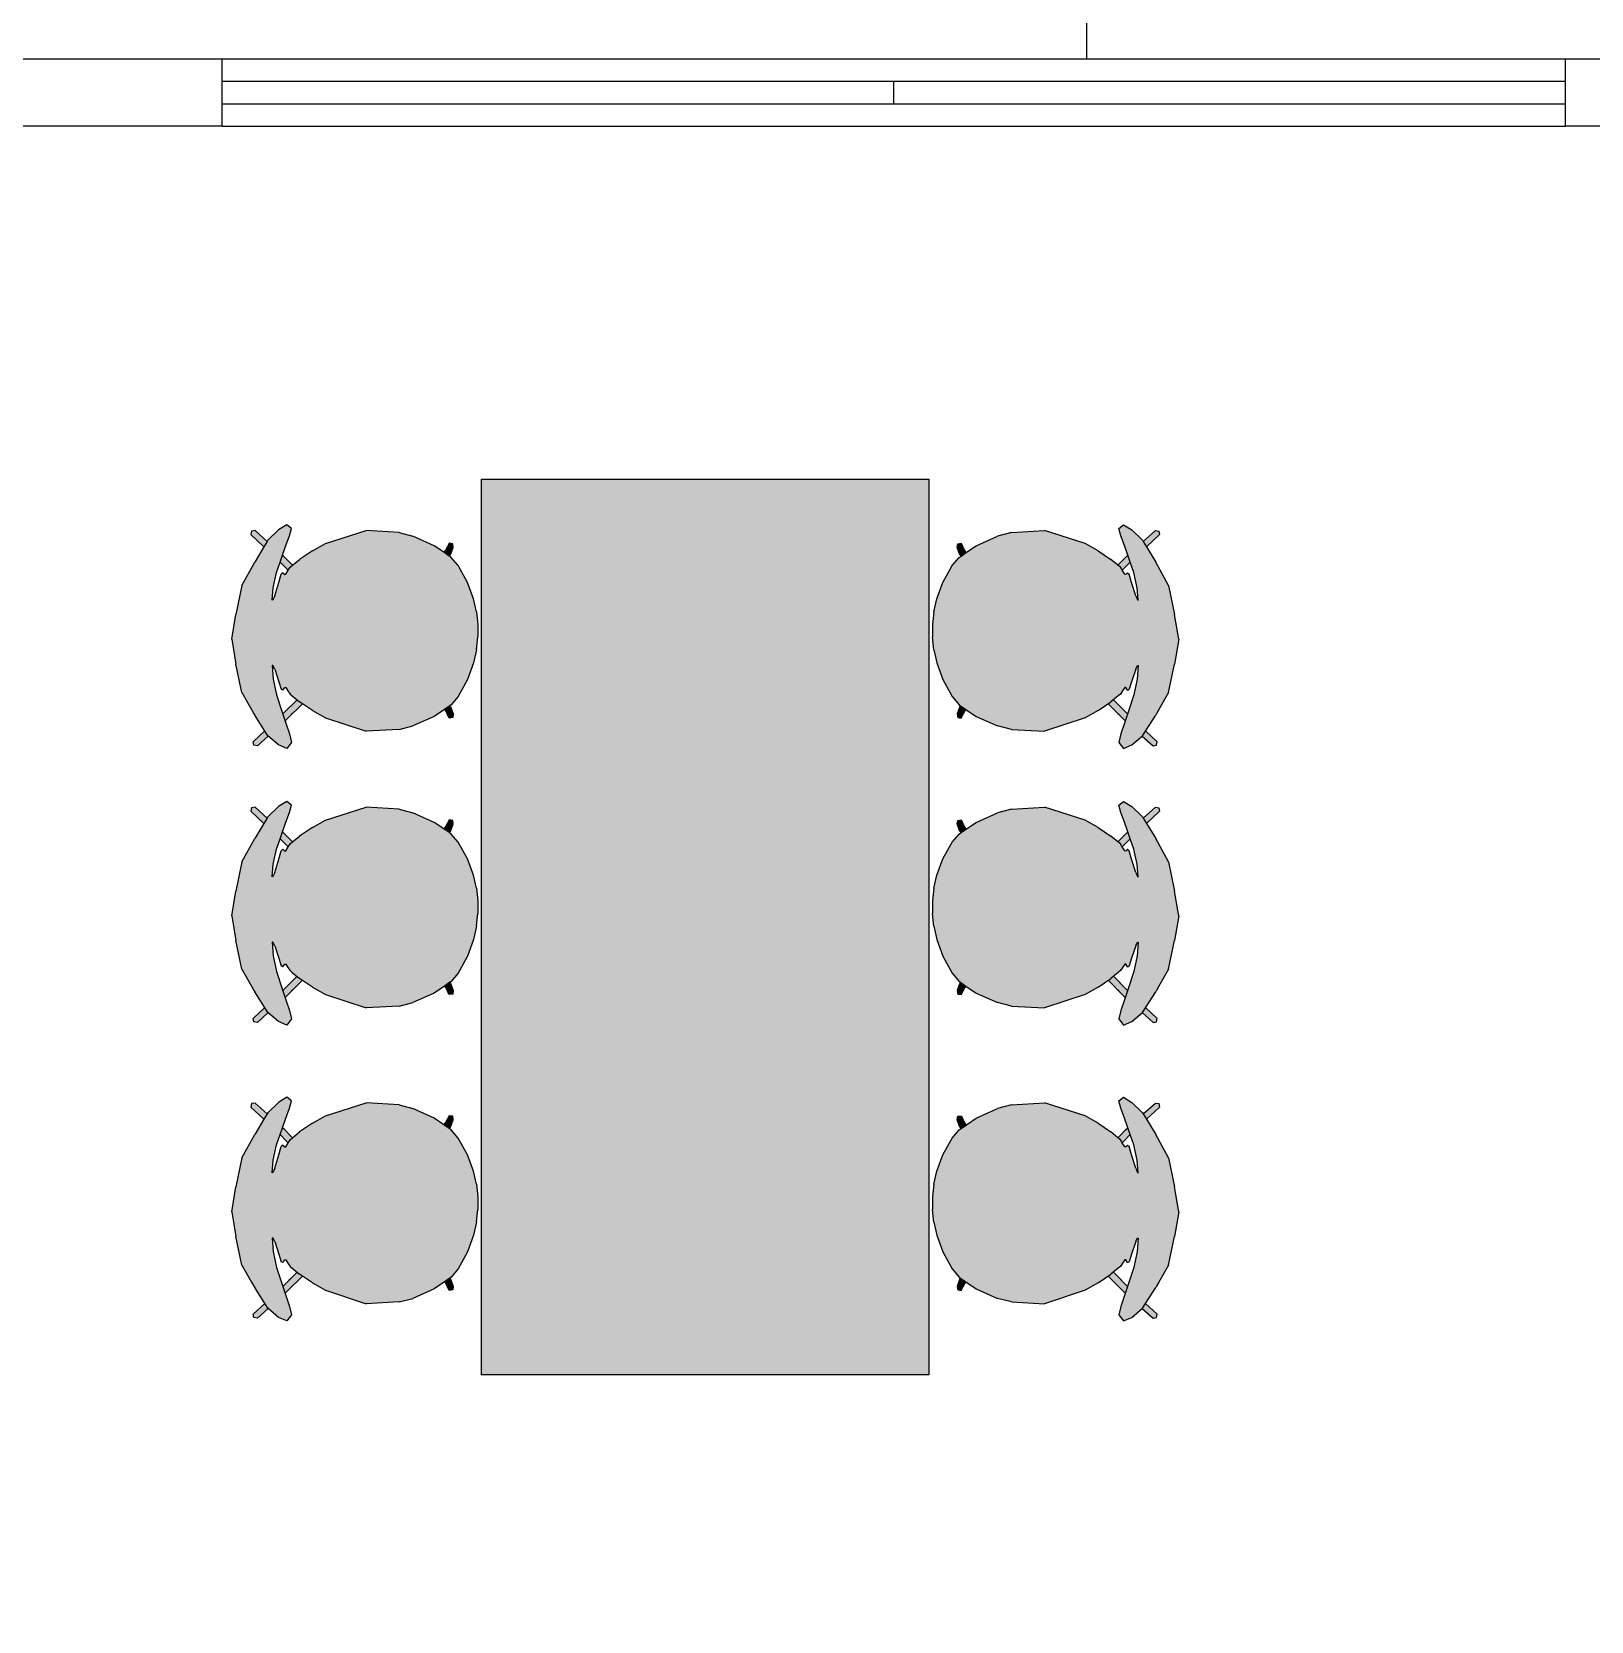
# Model space of a CAD drawing. Header units: centimetres. Extents: x 0 to 1084401, y -139216 to 99734.
# Drawn here: x 907742.7 to 908090.9, y 10458.2 to 10813.1 of the extents above; entities that cross this region are included whole.
import ezdxf

# ---------------------------------------------------------------- set-up
doc = ezdxf.new("R2010")
doc.units = ezdxf.units.CM
doc.header["$LTSCALE"] = 4
doc.linetypes.add('HIDDENX2', pattern=[19.05, 12.7, -6.35])
for name, color, linetype in [('0.1', 1, 'Continuous'), ('0.2', 2, 'Continuous'), ('0.6', 6, 'Continuous'), ('AIT-AUX-03', 2, 'Continuous'), ('AIT-LAY-HTC', 254, 'Continuous'), ('AIT-LAY-MOB', 2, 'Continuous')]:
    doc.layers.add(name, color=color, linetype=linetype)

# ---------------------------------------------------------------- blocks, each defined once
blk = doc.blocks.new('TDS-190MTOP')
at = {"layer": 'AIT-LAY-HTC'}
blk.add_hatch(color=256, dxfattribs=at).paths.add_polyline_path([(-190, 94.93), (-190, 0), (0, 0), (0, 94.93)])
at = {"linetype": 'Continuous'}
for p, q in [((-190, 0), (-190, 94.93)), ((-190, 94.93), (0, 94.93)), ((0, 94.93), (0, 0)), ((0, 0), (-190, 0))]:
    blk.add_line(p, q, dxfattribs=at)
blk = doc.blocks.new('cadeira formiga')
at = {"layer": 'AIT-LAY-HTC'}
h = blk.add_hatch(color=7, dxfattribs=at)
h.set_gradient(color1=(255, 255, 255), color2=(237, 228, 202), rotation=45, tint=1, name='INVSPHERICAL')
h.paths.add_polyline_path([(0.1474, -0.2145), (0.179, -0.2231), (0.254, -0.2276), (0.3464, -0.1978), (0.3759, -0.1815), (0.4048, -0.1618), (0.4209, -0.1485), (0.4266, -0.1439), (0.4307, -0.1372), (0.4364, -0.128), (0.4387, -0.1274), (0.4429, -0.1316), (0.4464, -0.1282), (0.4519, -0.1093), (0.4615, -0.0792), (0.4655, -0.0698), (0.4673, -0.069), (0.4648, -0.0975), (0.4573, -0.132), (0.4491, -0.1556), (0.4438, -0.1711), (0.4362, -0.1931), (0.4276, -0.2154), (0.4232, -0.2319), (0.4336, -0.2405), (0.453, -0.2287), (0.4769, -0.2053), (0.4785, -0.2025), (0.4859, -0.1904), (0.5068, -0.1559), (0.5358, -0.1029), (0.5499, -0.0367), (0.5591, 0.0197), (0.5499, 0.0758), (0.5358, 0.1407), (0.514, 0.1793), (0.5087, 0.1888), (0.5068, 0.1921), (0.4769, 0.2388), (0.453, 0.2595), (0.4336, 0.2677), (0.4232, 0.2537), (0.4276, 0.2346), (0.4362, 0.2102), (0.4489, 0.1716), (0.4536, 0.1574), (0.4573, 0.1461), (0.4648, 0.1101), (0.4673, 0.0795), (0.4655, 0.0791), (0.4615, 0.0874), (0.4519, 0.116), (0.4464, 0.1331), (0.4429, 0.1351), (0.4387, 0.1292), (0.4364, 0.1292), (0.4315, 0.1366), (0.4266, 0.144), (0.4217, 0.1479), (0.4048, 0.1616), (0.3759, 0.1814), (0.3464, 0.1979), (0.254, 0.2286), (0.179, 0.2246), (0.1474, 0.2164), (0.0989, 0.1951), (0.0759, 0.1791), (0.0635, 0.1705), (0.0608, 0.1686), (0.0448, 0.1497), (0.0234, 0.1109), (0.0097, 0.0731), (0.0031, 0.0433), (0, 0.0143), (0, -0.0143), (0.0031, -0.0431), (0.0097, -0.0726), (0.0234, -0.1097), (0.0448, -0.1476), (0.0608, -0.1663), (0.0653, -0.1694), (0.0775, -0.1779), (0.0989, -0.1928)])
h = blk.add_hatch(color=7, dxfattribs=at)
h.set_gradient(color1=(255, 255, 255), color2=(214, 214, 214), tint=1, name='INVSPHERICAL')
h.paths.add_polyline_path([(0.4431, 0.1892), (0.4379, 0.2049), (0.4332, 0.2004), (0.3986, 0.1659), (0.4048, 0.1616), (0.4107, 0.1568)])
h.paths.add_polyline_path([(0.4761, 0.2394), (0.4769, 0.2388), (0.4839, 0.2278), (0.5101, 0.2523), (0.5088, 0.2602), (0.5008, 0.2616)])
h.paths.add_polyline_path([(0.4385, -0.1661), (0.4438, -0.1711), (0.4491, -0.1556), (0.4344, -0.1409), (0.4307, -0.1372), (0.4266, -0.1439), (0.4209, -0.1485), (0.4238, -0.1514)])
h.paths.add_polyline_path([(0.5061, -0.2272), (0.514, -0.2259), (0.5153, -0.218), (0.4859, -0.1904), (0.4785, -0.2025)])
h = blk.add_hatch(color=7, dxfattribs=at)
h.set_gradient(color1=(255, 255, 255), color2=(214, 214, 214), tint=1, name='INVSPHERICAL')
h.paths.add_polyline_path([(0.0733, 0.1819), (0.069, 0.1912), (0.0689, 0.1913), (0.0652, 0.1985), (0.0651, 0.1985), (0.0571, 0.1973), (0.0572, 0.1972), (0.0559, 0.1892), (0.0619, 0.1723), (0.0635, 0.1705), (0.0759, 0.1791)])
h = blk.add_hatch(color=7, dxfattribs=at)
h.set_gradient(color1=(255, 255, 255), color2=(214, 214, 214), tint=1, name='INVSPHERICAL')
h.paths.add_polyline_path([(0.0733, -0.1819), (0.0772, -0.1777), (0.0653, -0.1694), (0.0648, -0.1691), (0.0619, -0.1723), (0.0559, -0.1892), (0.0572, -0.1973), (0.0652, -0.1985), (0.0689, -0.1913), (0.069, -0.1912)])
for p, q in [((0.4232, 0.2537), (0.4336, 0.2677)), ((0.4276, 0.2346), (0.4232, 0.2537)), ((0.4336, 0.2677), (0.453, 0.2595)), ((0.453, 0.2595), (0.4769, 0.2388)), ((0.4761, 0.2394), (0.5008, 0.2616)), ((0.5008, 0.2616), (0.5087, 0.2602)), ((0.5087, 0.2602), (0.5088, 0.2602)), ((0.5088, 0.2602), (0.5101, 0.2524)), ((0.179, 0.2246), (0.1474, 0.2164)), ((0.179, 0.2246), (0.254, 0.2286)), ((0.3464, 0.1979), (0.254, 0.2286)), ((0.4362, 0.2102), (0.4276, 0.2346)), ((0.4769, 0.2388), (0.5068, 0.1921)), ((0.4839, 0.2278), (0.5101, 0.2523)), ((0.5101, 0.2524), (0.5101, 0.2523)), ((0.0559, 0.1892), (0.0572, 0.1972)), ((0.0619, 0.1723), (0.0559, 0.1892)), ((0.0571, 0.1973), (0.0651, 0.1985)), ((0.0572, 0.1972), (0.0571, 0.1973)), ((0.0651, 0.1985), (0.0652, 0.1985)), ((0.0652, 0.1985), (0.0689, 0.1913)), ((0.0689, 0.1913), (0.069, 0.1912)), ((0.0733, 0.1819), (0.069, 0.1912)), ((0.0733, 0.1819), (0.0724, 0.1828)), ((0.0759, 0.1791), (0.0733, 0.1819)), ((0.0759, 0.1791), (0.0989, 0.1951)), ((0.0989, 0.1951), (0.1474, 0.2164)), ((0.3759, 0.1814), (0.3464, 0.1979)), ((0.3759, 0.1814), (0.4048, 0.1616)), ((0.3986, 0.1659), (0.4332, 0.2004)), ((0.4107, 0.1568), (0.4431, 0.1892)), ((0.4209, 0.1879), (0.4238, 0.1908)), ((0.4332, 0.2004), (0.4379, 0.2049)), ((0.4489, 0.1716), (0.4362, 0.2102)), ((0.5087, 0.1888), (0.5068, 0.1921)), ((0.514, 0.1793), (0.5087, 0.1888)), ((0.0234, 0.1109), (0.0448, 0.1497)), ((0.0448, 0.1497), (0.0608, 0.1686)), ((0.0608, 0.1686), (0.0635, 0.1705)), ((0.0635, 0.1705), (0.0619, 0.1723)), ((0.0635, 0.1705), (0.0759, 0.1791)), ((0.4217, 0.1479), (0.4048, 0.1616)), ((0.4266, 0.144), (0.4217, 0.1479)), ((0.4291, 0.1752), (0.4255, 0.1716)), ((0.4536, 0.1574), (0.4489, 0.1716)), ((0.4573, 0.1461), (0.4536, 0.1574)), ((0.4648, 0.1101), (0.4573, 0.1461)), ((0.5358, 0.1407), (0.514, 0.1793)), ((0.0097, 0.0731), (0.0234, 0.1109)), ((0.4315, 0.1366), (0.4266, 0.144)), ((0.4364, 0.1292), (0.4315, 0.1366)), ((0.4387, 0.1292), (0.4364, 0.1292)), ((0.4429, 0.1351), (0.4387, 0.1292)), ((0.4429, 0.1351), (0.4464, 0.1331)), ((0.4519, 0.116), (0.4464, 0.1331)), ((0.4615, 0.0874), (0.4519, 0.116)), ((0.4673, 0.0795), (0.4648, 0.1101)), ((0.5358, 0.1407), (0.5499, 0.0758)), ((0.0031, 0.0433), (0.0097, 0.0731)), ((0.4615, 0.0874), (0.4655, 0.0791)), ((0.4655, 0.0791), (0.4673, 0.0795)), ((0.5591, 0.0197), (0.5499, 0.0758)), ((0.0031, 0.0433), (0, 0.0143)), ((0, -0.0143), (0, 0.0143)), ((0.5591, 0.0197), (0.5499, -0.0367)), ((0.0031, -0.0431), (0, -0.0143)), ((0.0031, -0.0431), (0.0097, -0.0726)), ((0.4615, -0.0792), (0.4655, -0.0698)), ((0.4673, -0.069), (0.4648, -0.0975)), ((0.4655, -0.0698), (0.4673, -0.069)), ((0.5358, -0.1029), (0.5499, -0.0367)), ((0.0097, -0.0726), (0.0234, -0.1097)), ((0.4615, -0.0792), (0.4519, -0.1093)), ((0.4648, -0.0975), (0.4573, -0.132)), ((0.5358, -0.1029), (0.5068, -0.1559)), ((0.0234, -0.1097), (0.0448, -0.1476)), ((0.4266, -0.1439), (0.4209, -0.1485)), ((0.4307, -0.1372), (0.4266, -0.1439)), ((0.4364, -0.128), (0.4307, -0.1372)), ((0.4344, -0.1409), (0.4307, -0.1372)), ((0.4344, -0.1409), (0.449, -0.1555)), ((0.4387, -0.1274), (0.4364, -0.128)), ((0.4429, -0.1316), (0.4387, -0.1274)), ((0.4429, -0.1316), (0.4464, -0.1282)), ((0.4519, -0.1093), (0.4464, -0.1282)), ((0.4573, -0.132), (0.4491, -0.1556)), ((0.0448, -0.1476), (0.0608, -0.1663)), ((0.0619, -0.1723), (0.0559, -0.1892)), ((0.0608, -0.1663), (0.0653, -0.1694)), ((0.0648, -0.1691), (0.0619, -0.1723)), ((0.0653, -0.1694), (0.0775, -0.1779)), ((0.0772, -0.1777), (0.0733, -0.1819)), ((0.0775, -0.1779), (0.0989, -0.1928)), ((0.3759, -0.1815), (0.4048, -0.1618)), ((0.4209, -0.1485), (0.4048, -0.1618)), ((0.4209, -0.1485), (0.4238, -0.1514)), ((0.4238, -0.1514), (0.4385, -0.1661)), ((0.4438, -0.1711), (0.4362, -0.1931)), ((0.4385, -0.1661), (0.4438, -0.1711)), ((0.4491, -0.1556), (0.4438, -0.1711)), ((0.449, -0.1555), (0.4491, -0.1556)), ((0.4859, -0.1904), (0.5068, -0.1559)), ((0.0559, -0.1892), (0.0572, -0.1972)), ((0.0572, -0.1972), (0.0571, -0.1973)), ((0.0571, -0.1973), (0.0651, -0.1985)), ((0.0651, -0.1985), (0.0652, -0.1985)), ((0.0652, -0.1985), (0.0689, -0.1913)), ((0.0689, -0.1913), (0.069, -0.1912)), ((0.0733, -0.1819), (0.069, -0.1912)), ((0.0733, -0.1819), (0.0724, -0.1828)), ((0.0989, -0.1928), (0.1474, -0.2145)), ((0.179, -0.2231), (0.1474, -0.2145)), ((0.3464, -0.1978), (0.254, -0.2276)), ((0.3759, -0.1815), (0.3464, -0.1978)), ((0.4276, -0.2154), (0.4232, -0.2319)), ((0.4362, -0.1931), (0.4276, -0.2154)), ((0.453, -0.2287), (0.4769, -0.2053)), ((0.4769, -0.2053), (0.4785, -0.2025)), ((0.4785, -0.2025), (0.4859, -0.1904)), ((0.4785, -0.2025), (0.5061, -0.2272)), ((0.4859, -0.1904), (0.5153, -0.218)), ((0.179, -0.2231), (0.254, -0.2276)), ((0.4232, -0.2319), (0.4336, -0.2405)), ((0.4336, -0.2405), (0.453, -0.2287)), ((0.5061, -0.2272), (0.5139, -0.2259)), ((0.5139, -0.2259), (0.514, -0.2259)), ((0.514, -0.2259), (0.5153, -0.2181)), ((0.5153, -0.2181), (0.5153, -0.218))]:
    blk.add_line(p, q)

msp = doc.modelspace()

# ---------------------------------------------------------------- linework, layer by layer
at = {"layer": '0.1', "linetype": 'HIDDENX2'}
msp.add_line((907978.235, 11823.016), (907978.235, 10807.013), dxfattribs=at)
at = {"layer": '0.1'}
for p, q in [((908085.235, 10807.013), (907785.235, 10807.013)), ((907785.235, 10792.013), (908085.235, 10792.013))]:
    msp.add_line(p, q, dxfattribs=at)
at = {"layer": '0.2'}
for p, q in [((908085.235, 10802.013), (907785.235, 10802.013)), ((907935.235, 10797.013), (907935.235, 10802.013)), ((907785.235, 10797.013), (908085.235, 10797.013))]:
    msp.add_line(p, q, dxfattribs=at)
at = {"layer": '0.6'}
for p, q in [((907785.235, 10792.013), (907785.235, 10807.013)), ((908085.235, 10792.013), (908085.235, 10807.013))]:
    msp.add_line(p, q, dxfattribs=at)
for points in [[(907785.235, 10807.013), (907485.235, 10807.013)], [(908200.235, 10807.013), (908085.235, 10807.013)], [(907785.235, 10792.013), (907485.235, 10792.013)], [(908090.235, 9892.264), (908185.235, 9892.264), (908185.235, 10792.013), (908085.235, 10792.013)]]:
    msp.add_lwpolyline(points, dxfattribs=at)

# ---------------------------------------------------------------- block references
at = {"layer": 'AIT-AUX-03', "linetype": 'Continuous', "xscale": 1.052631578934469, "yscale": 1.052631578934469, "zscale": 1.052631578934469, "rotation": 90}
msp.add_blockref('TDS-190MTOP', (907943.066, 10713.228, 0), dxfattribs=at)
at = {"layer": 'AIT-LAY-MOB', "ltscale": 3, "yscale": 98.307817861594, "zscale": 98.307817861594, "rotation": 180}
for p, xscale in [((907842.338, 10679.386), 98.307817861594), ((907943.866, 10679.386), -98.307817861594), ((907842.338, 10617.625), 98.307817861594), ((907943.866, 10617.625), -98.307817861594), ((907842.338, 10551.572), 98.307817861594), ((907943.866, 10551.572), -98.307817861594)]:
    msp.add_blockref('cadeira formiga', p, dxfattribs=dict(at, xscale=xscale))

doc.saveas('drawing.dxf')
